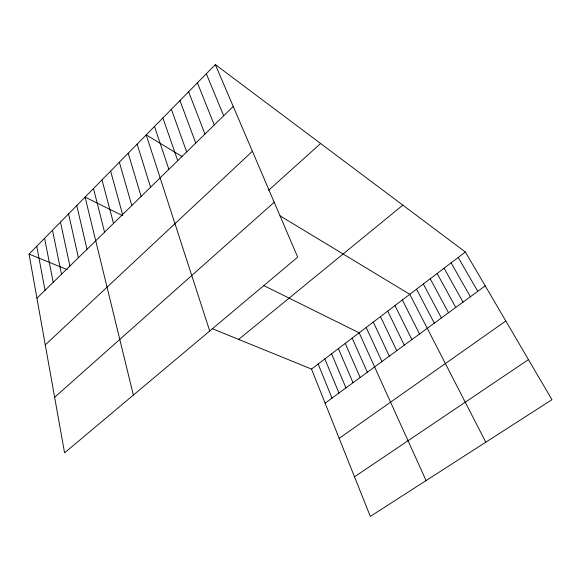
<?xml version="1.0" encoding="UTF-8"?>
<svg xmlns="http://www.w3.org/2000/svg" width="581" height="581" viewBox="0 0 581 581"><rect width="100%" height="100%" fill="white"/><g stroke="black" fill="none" stroke-linecap="round" stroke-linejoin="round"><path stroke-width="0.87" d="M215.326 64.585L297.69 257.136L64.564 452.853L29.05 254.093L215.326 64.585L465.374 252.023L551.95 399.684L370.315 516.415L311.518 369.073L212.319 328.693M36.937 298.227L233.228 106.446M45.274 344.925L252.408 151.285M268.553 190.336L320.618 143.507M54.636 397.302L274.217 202.261M238.631 339.406L402.836 205.144M311.518 369.073L465.374 252.023M325.12 403.156L485.215 285.859M339.166 438.35L505.819 320.995M354.504 476.79L528.456 359.617M29.05 254.093L67.222 269.628M122.526 215.631L85.08 197.09L133.361 395.095M263.701 285.554L359.16 332.826L426.084 480.574M181.911 156.478L146.223 134.894L209.712 330.988M280.057 215.849L409.787 294.313L485.81 442.192M458.22 257.463L477.756 291.328M451.132 262.859L470.356 296.746M444.102 268.211L463.021 302.12M437.123 273.513L455.751 307.451M430.201 278.778L448.539 312.731M423.346 284L441.393 317.974M416.533 289.178L434.297 323.167M402.357 299.963L419.533 333.981M395 305.562L411.871 339.594M387.701 311.111L404.282 345.158M380.475 316.609L396.758 350.67M373.307 322.063L389.306 356.131M366.197 327.466L381.92 361.542M352.173 338.142L367.337 372.225M345.252 343.407L360.147 377.497M338.389 348.629L353.016 382.719M331.584 353.8L345.949 387.897M324.837 358.935L338.948 393.025M206.32 73.751L223.685 115.772M318.148 364.026L332.005 398.116M197.417 82.807L214.258 124.98M188.629 91.747L204.955 134.073M179.943 100.586L195.761 143.049M171.359 109.315L186.69 151.917M162.883 117.943L177.728 160.676M154.502 126.462L168.875 169.318M137.145 144.117L150.559 187.213M128.19 153.231L141.118 196.443M119.352 162.23L131.8 205.543M110.615 171.112L122.606 214.527M102.002 179.878L113.527 223.394M93.49 188.535L104.573 232.146M76.779 205.536L87.012 249.307M68.58 213.873L78.399 257.717M60.482 222.116L69.894 266.025M52.479 230.258L61.499 274.232M44.577 238.297L53.205 282.33M36.763 246.242L45.02 290.326"/></g></svg>
